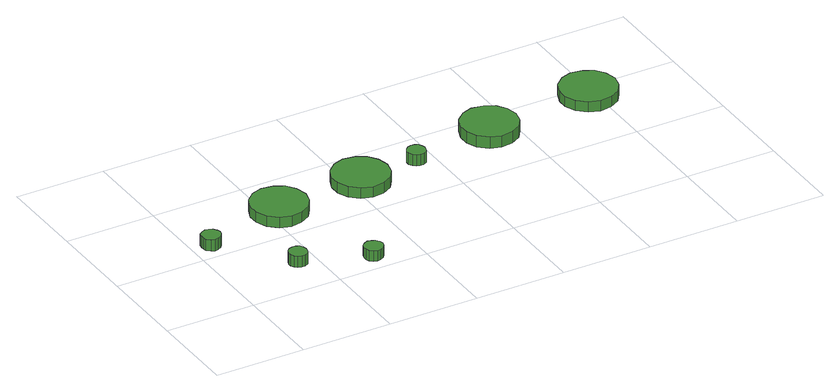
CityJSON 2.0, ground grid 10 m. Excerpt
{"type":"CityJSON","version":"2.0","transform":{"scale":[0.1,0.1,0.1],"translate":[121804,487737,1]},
"CityObjects":{
"tree1":{"type":"SolitaryVegetationObject","attributes":{"function":"something"},"geometry":[{"type":"MultiSurface","lod":"1","boundaries":[[[0,1,2,3,4,5,6,7,8,9,10,11,12,13,14]],[[15,16,17,18,19,20,21,22,23,24,25,26,27,28,29]],[[0,29,28,1]],[[1,28,27,2]],[[2,27,26,3]],[[3,26,25,4]],[[4,25,24,5]],[[5,24,23,6]],[[6,23,22,7]],[[7,22,21,8]],[[8,21,20,9]],[[9,20,19,10]],[[10,19,18,11]],[[11,18,17,12]],[[12,17,16,13]],[[13,16,15,14]],[[14,15,29,0]]]}]},
"tree2":{"type":"SolitaryVegetationObject","attributes":{"function":"something"},"geometry":[{"type":"MultiSurface","lod":"1","boundaries":[[[30,31,32,33,34,35,36,37,38,39,40,41,42,43,44]],[[45,46,47,48,49,50,51,52,53,54,55,56,57,58,59]],[[30,59,58,31]],[[31,58,57,32]],[[32,57,56,33]],[[33,56,55,34]],[[34,55,54,35]],[[35,54,53,36]],[[36,53,52,37]],[[37,52,51,38]],[[38,51,50,39]],[[39,50,49,40]],[[40,49,48,41]],[[41,48,47,42]],[[42,47,46,43]],[[43,46,45,44]],[[44,45,59,30]]]}]},
"tree3":{"type":"SolitaryVegetationObject","attributes":{"function":"something"},"geometry":[{"type":"MultiSurface","lod":"1","boundaries":[[[60,61,62,63,64,65,66,67,68,69,70,71,72,73,74]],[[75,76,77,78,79,80,81,82,83,84,85,86,87,88,89]],[[60,89,88,61]],[[61,88,87,62]],[[62,87,86,63]],[[63,86,85,64]],[[64,85,84,65]],[[65,84,83,66]],[[66,83,82,67]],[[67,82,81,68]],[[68,81,80,69]],[[69,80,79,70]],[[70,79,78,71]],[[71,78,77,72]],[[72,77,76,73]],[[73,76,75,74]],[[74,75,89,60]]]}]},
"tree4":{"type":"SolitaryVegetationObject","attributes":{"function":"something"},"geometry":[{"type":"MultiSurface","lod":"1","boundaries":[[[90,91,92,93,94,95,96,97,98,99,100,101,102,103,104]],[[105,106,107,108,109,110,111,112,113,114,115,116,117,118,119]],[[90,119,118,91]],[[91,118,117,92]],[[92,117,116,93]],[[93,116,115,94]],[[94,115,114,95]],[[95,114,113,96]],[[96,113,112,97]],[[97,112,111,98]],[[98,111,110,99]],[[99,110,109,100]],[[100,109,108,101]],[[101,108,107,102]],[[102,107,106,103]],[[103,106,105,104]],[[104,105,119,90]]]}]},
"tree5":{"type":"SolitaryVegetationObject","attributes":{"function":"something"},"geometry":[{"type":"MultiSurface","lod":"1","boundaries":[[[120,121,122,123,124,125,126,127,128,129,130,131,132,133,134]],[[135,136,137,138,139,140,141,142,143,144,145,146,147,148,149]],[[120,149,148,121]],[[121,148,147,122]],[[122,147,146,123]],[[123,146,145,124]],[[124,145,144,125]],[[125,144,143,126]],[[126,143,142,127]],[[127,142,141,128]],[[128,141,140,129]],[[129,140,139,130]],[[130,139,138,131]],[[131,138,137,132]],[[132,137,136,133]],[[133,136,135,134]],[[134,135,149,120]]]}]},
"tree6":{"type":"SolitaryVegetationObject","attributes":{"function":"something"},"geometry":[{"type":"MultiSurface","lod":"1","boundaries":[[[150,151,152,153,154,155,156,157,158,159,160,161,162,163,164]],[[165,166,167,168,169,170,171,172,173,174,175,176,177,178,179]],[[150,179,178,151]],[[151,178,177,152]],[[152,177,176,153]],[[153,176,175,154]],[[154,175,174,155]],[[155,174,173,156]],[[156,173,172,157]],[[157,172,171,158]],[[158,171,170,159]],[[159,170,169,160]],[[160,169,168,161]],[[161,168,167,162]],[[162,167,166,163]],[[163,166,165,164]],[[164,165,179,150]]]}]},
"tree7":{"type":"SolitaryVegetationObject","attributes":{"function":"something"},"geometry":[{"type":"MultiSurface","lod":"1","boundaries":[[[180,181,182,183,184,185,186,187,188,189,190,191,192,193,194]],[[195,196,197,198,199,200,201,202,203,204,205,206,207,208,209]],[[180,209,208,181]],[[181,208,207,182]],[[182,207,206,183]],[[183,206,205,184]],[[184,205,204,185]],[[185,204,203,186]],[[186,203,202,187]],[[187,202,201,188]],[[188,201,200,189]],[[189,200,199,190]],[[190,199,198,191]],[[191,198,197,192]],[[192,197,196,193]],[[193,196,195,194]],[[194,195,209,180]]]}]},
"tree8":{"type":"SolitaryVegetationObject","attributes":{"function":"something"},"geometry":[{"type":"MultiSurface","lod":"1","boundaries":[[[210,211,212,213,214,215,216,217,218,219,220,221,222,223,224]],[[225,226,227,228,229,230,231,232,233,234,235,236,237,238,239]],[[210,239,238,211]],[[211,238,237,212]],[[212,237,236,213]],[[213,236,235,214]],[[214,235,234,215]],[[215,234,233,216]],[[216,233,232,217]],[[217,232,231,218]],[[218,231,230,219]],[[219,230,229,220]],[[220,229,228,221]],[[221,228,227,222]],[[222,227,226,223]],[[223,226,225,224]],[[224,225,239,210]]]}]}
},
"vertices":[
[31,120,15],[30,124,15],[27,128,15],[23,130,15],[19,131,15],[15,129,15],[11,126,15],[10,122,15],[10,118,15],[11,114,15],[15,111,15],[19,109,15],[23,110,15],[27,112,15],[30,116,15],[30,116,2],[27,112,2],[23,110,2],[19,109,2],[15,111,2],[11,114,2],[10,118,2],[10,122,2],[11,126,2],[15,129,2],[19,131,2],[23,130,2],[27,128,2],[30,124,2],[31,120,2],
[90,50,14],[89,54,14],[87,58,14],[83,60,14],[79,60,14],[75,59,14],[72,56,14],[70,52,14],[70,48,14],[72,44,14],[75,41,14],[79,40,14],[83,40,14],[87,42,14],[89,46,14],[89,46,1],[87,42,1],[83,40,1],[79,40,1],[75,41,1],[72,44,1],[70,48,1],[70,52,1],[72,56,1],[75,59,1],[79,60,1],[83,60,1],[87,58,1],[89,54,1],[90,50,1],
[141,140,16],[138,153,16],[131,163,16],[120,169,16],[107,171,16],[95,167,16],[85,158,16],[80,146,16],[80,134,16],[85,122,16],[95,113,16],[107,109,16],[120,111,16],[131,117,16],[138,127,16],[138,127,4],[131,117,4],[120,111,4],[107,109,4],[95,113,4],[85,122,4],[80,134,4],[80,146,4],[85,158,4],[95,167,4],[107,171,4],[120,169,4],[131,163,4],[138,153,4],[141,140,4],
[161,20,15],[160,24,15],[157,28,15],[153,30,15],[149,31,15],[145,29,15],[141,26,15],[140,22,15],[140,18,15],[141,14,15],[145,11,15],[149,9,15],[153,10,15],[157,12,15],[160,16,15],[160,16,3],[157,12,3],[153,10,3],[149,9,3],[145,11,3],[141,14,3],[140,18,3],[140,22,3],[141,26,3],[145,29,3],[149,31,3],[153,30,3],[157,28,3],[160,24,3],[161,20,3],
[241,150,15],[238,163,15],[231,173,15],[220,179,15],[207,181,15],[195,177,15],[185,168,15],[180,156,15],[180,144,15],[185,132,15],[195,123,15],[207,119,15],[220,121,15],[231,127,15],[238,137,15],[238,137,3],[231,127,3],[220,121,3],[207,119,3],[195,123,3],[185,132,3],[180,144,3],[180,156,3],[185,168,3],[195,177,3],[207,181,3],[220,179,3],[231,173,3],[238,163,3],[241,150,3],
[290,160,15],[289,164,15],[287,168,15],[283,170,15],[279,170,15],[275,169,15],[272,166,15],[270,162,15],[270,158,15],[272,154,15],[275,151,15],[279,150,15],[283,150,15],[287,152,15],[289,156,15],[289,156,2],[287,152,2],[283,150,2],[279,150,2],[275,151,2],[272,154,2],[270,158,2],[270,162,2],[272,166,2],[275,169,2],[279,170,2],[283,170,2],[287,168,2],[289,164,2],[290,160,2],
[401,170,16],[398,183,16],[391,193,16],[380,199,16],[367,201,16],[355,197,16],[345,188,16],[340,176,16],[340,164,16],[345,152,16],[355,143,16],[367,139,16],[380,141,16],[391,147,16],[398,157,16],[398,157,3],[391,147,3],[380,141,3],[367,139,3],[355,143,3],[345,152,3],[340,164,3],[340,176,3],[345,188,3],[355,197,3],[367,201,3],[380,199,3],[391,193,3],[398,183,3],[401,170,3],
[521,180,16],[518,193,16],[511,203,16],[500,209,16],[487,211,16],[475,207,16],[465,198,16],[460,186,16],[460,174,16],[465,162,16],[475,153,16],[487,149,16],[500,151,16],[511,157,16],[518,167,16],[518,167,4],[511,157,4],[500,151,4],[487,149,4],[475,153,4],[465,162,4],[460,174,4],[460,186,4],[465,198,4],[475,207,4],[487,211,4],[500,209,4],[511,203,4],[518,193,4],[521,180,4]
]}
